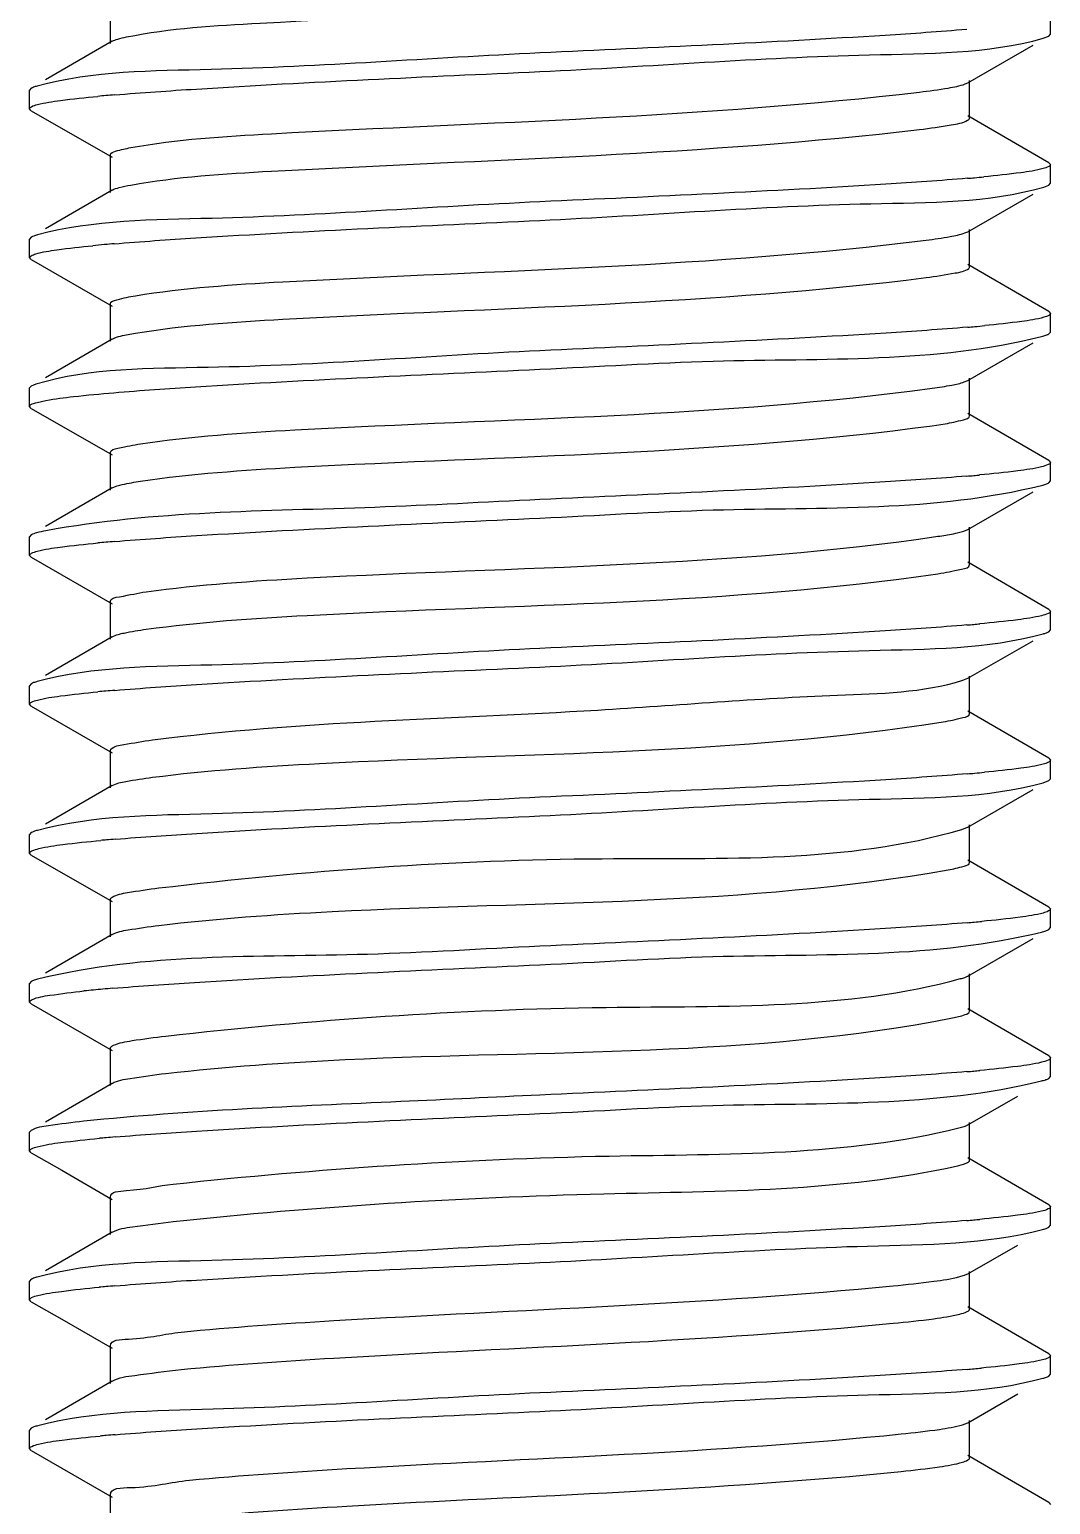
# Model space of a CAD drawing. Extents: x 1247970 to 1725648, y 860327 to 1277876.
# Drawn here: x 1335019.8 to 1335081.4, y 1199765.1 to 1199854 of the extents above; entities that cross this region are included whole.
import ezdxf

# ---------------------------------------------------------------- set-up
doc = ezdxf.new("R2010")
doc.units = 0
doc.header["$LTSCALE"] = 1000
doc.header["$MEASUREMENT"] = 0
doc.layers.get('0').update_dxf_attribs({"color": 254})
doc.layers.add('TK', color=4, linetype='Continuous')

# ---------------------------------------------------------------- blocks, each defined once
blk = doc.blocks.new('A$C63786A89')
at = {"linetype": 'Continuous'}
for p, q in [((2007.688, 7211.658), (2007.688, 7209.402)), ((2064.345, 7209.957), (2064.345, 7211.076)), ((2063.909, 7209.716), (2064.244, 7209.841)), ((2064.245, 7209.841), (2064.345, 7209.957)), ((2007.806, 7209.538), (2003.785, 7207.207)), ((2059.355, 7207.034), (2063.303, 7209.3)), ((2059.474, 7204.915), (2059.474, 7207.171)), ((2002.916, 7206.704), (2002.817, 7206.59)), ((2002.817, 7205.47), (2002.817, 7206.59)), ((2059.204, 7206.965), (2059.355, 7207.034)), ((2002.918, 7205.354), (2002.817, 7205.47)), ((2002.918, 7205.354), (2007.808, 7202.548)), ((2064.247, 7202.218), (2059.357, 7205.051)), ((2007.688, 7202.685), (2007.688, 7200.429)), ((2064.247, 7202.218), (2064.345, 7202.103)), ((2064.345, 7200.984), (2064.345, 7202.103)), ((2063.945, 7200.753), (2064.244, 7200.868)), ((2064.245, 7200.868), (2064.345, 7200.984)), ((2007.806, 7200.565), (2003.785, 7198.235)), ((2059.355, 7198.061), (2063.303, 7200.328)), ((2059.474, 7195.943), (2059.474, 7198.199)), ((2002.916, 7197.731), (2002.817, 7197.617)), ((2002.817, 7196.497), (2002.817, 7197.617)), ((2059.181, 7197.983), (2059.355, 7198.061)), ((2002.918, 7196.382), (2002.817, 7196.497)), ((2002.918, 7196.382), (2007.808, 7193.575)), ((2064.247, 7193.245), (2059.357, 7196.079)), ((2007.688, 7193.712), (2007.688, 7191.456)), ((2064.247, 7193.245), (2064.345, 7193.131)), ((2064.345, 7192.011), (2064.345, 7193.13)), ((2064.245, 7191.895), (2064.345, 7192.01)), ((2007.806, 7191.592), (2003.785, 7189.262)), ((2059.355, 7189.088), (2063.303, 7191.355)), ((2002.916, 7188.758), (2002.817, 7188.644)), ((2002.817, 7187.524), (2002.817, 7188.644)), ((2003.19, 7188.866), (2002.917, 7188.758)), ((2059.152, 7189.001), (2059.354, 7189.088)), ((2059.474, 7186.97), (2059.474, 7189.226)), ((2002.918, 7187.409), (2002.817, 7187.524)), ((2002.918, 7187.409), (2007.808, 7184.602)), ((2064.247, 7184.272), (2059.357, 7187.106)), ((2057.22, 7186.369), (2057.993, 7186.484)), ((2007.688, 7184.739), (2007.688, 7182.483)), ((2064.247, 7184.272), (2064.345, 7184.157)), ((2064.345, 7183.038), (2064.345, 7184.157)), ((2007.806, 7182.619), (2003.785, 7180.289)), ((2059.355, 7180.116), (2063.303, 7182.382)), ((2064.245, 7182.922), (2064.345, 7183.037)), ((2002.916, 7179.786), (2002.817, 7179.671)), ((2002.817, 7178.552), (2002.817, 7179.671)), ((2059.116, 7180.016), (2059.354, 7180.116)), ((2059.474, 7177.997), (2059.474, 7180.253)), ((2002.918, 7178.436), (2002.817, 7178.552)), ((2002.918, 7178.436), (2007.808, 7175.629)), ((2064.247, 7175.299), (2059.357, 7178.133)), ((2007.688, 7175.766), (2007.688, 7173.51)), ((2064.247, 7175.299), (2064.345, 7175.184)), ((2064.345, 7174.065), (2064.345, 7175.185)), ((2007.806, 7173.646), (2003.785, 7171.316)), ((2059.355, 7171.143), (2063.303, 7173.409)), ((2064.245, 7173.949), (2064.345, 7174.065)), ((2002.916, 7170.813), (2002.817, 7170.698)), ((2002.817, 7169.579), (2002.817, 7170.698)), ((2059.071, 7171.028), (2059.354, 7171.143)), ((2059.474, 7169.024), (2059.474, 7171.28)), ((2002.918, 7169.463), (2002.817, 7169.579)), ((2002.918, 7169.463), (2007.808, 7166.656)), ((2064.247, 7166.326), (2059.357, 7169.16)), ((2007.688, 7166.794), (2007.688, 7164.538)), ((2007.689, 7166.794), (2007.728, 7166.873)), ((2064.247, 7166.326), (2064.345, 7166.212)), ((2064.345, 7165.092), (2064.345, 7166.212)), ((2007.806, 7164.674), (2003.785, 7162.343)), ((2059.355, 7162.17), (2063.303, 7164.436)), ((2063.905, 7164.85), (2064.244, 7164.977)), ((2064.245, 7164.977), (2064.345, 7165.093)), ((2002.916, 7161.84), (2002.817, 7161.725)), ((2002.817, 7160.606), (2002.817, 7161.725)), ((2059.011, 7162.037), (2059.353, 7162.17)), ((2059.474, 7160.051), (2059.474, 7162.307)), ((2002.918, 7160.49), (2002.817, 7160.606)), ((2002.918, 7160.49), (2007.808, 7157.683)), ((2064.247, 7157.353), (2059.357, 7160.187)), ((2007.688, 7157.821), (2007.688, 7155.565)), ((2064.247, 7157.353), (2064.345, 7157.24)), ((2064.345, 7156.119), (2064.345, 7157.239)), ((2007.806, 7155.701), (2003.785, 7153.37)), ((2064.245, 7156.004), (2064.345, 7156.119)), ((2059.355, 7153.197), (2063.303, 7155.463)), ((2002.916, 7152.867), (2002.817, 7152.753)), ((2059.474, 7151.078), (2059.474, 7153.334)), ((2002.817, 7151.633), (2002.817, 7152.752)), ((2002.918, 7151.517), (2002.817, 7151.633)), ((2002.918, 7151.517), (2007.808, 7148.711)), ((2064.247, 7148.381), (2059.357, 7151.214)), ((2007.688, 7148.848), (2007.688, 7146.592)), ((2064.247, 7148.381), (2064.345, 7148.265)), ((2064.345, 7147.147), (2064.345, 7148.266)), ((2007.806, 7146.728), (2003.785, 7144.397)), ((2064.245, 7147.031), (2064.345, 7147.146)), ((2059.355, 7144.224), (2062.374, 7145.957)), ((2059.474, 7142.105), (2059.474, 7144.361)), ((2002.916, 7143.894), (2002.817, 7143.78)), ((2002.817, 7142.66), (2002.817, 7143.78)), ((2002.918, 7142.544), (2002.817, 7142.66)), ((2002.918, 7142.544), (2004.759, 7141.488)), ((2064.247, 7139.408), (2059.357, 7142.241)), ((2004.759, 7141.488), (2007.808, 7139.738)), ((2007.688, 7139.875), (2007.688, 7137.619)), ((2064.247, 7139.408), (2064.345, 7139.293)), ((2064.345, 7138.174), (2064.345, 7139.293)), ((2007.806, 7137.755), (2003.785, 7135.425)), ((2064.245, 7138.058), (2064.345, 7138.174)), ((2059.355, 7135.251), (2062.374, 7136.985)), ((2059.474, 7133.133), (2059.474, 7135.389)), ((2002.916, 7134.921), (2002.817, 7134.806)), ((2002.817, 7133.687), (2002.817, 7134.807)), ((2002.918, 7133.572), (2002.817, 7133.687)), ((2002.918, 7133.572), (2004.759, 7132.515)), ((2064.247, 7130.435), (2059.357, 7133.269)), ((2004.759, 7132.515), (2007.808, 7130.765)), ((2007.688, 7130.902), (2007.688, 7128.646)), ((2064.247, 7130.435), (2064.345, 7130.32)), ((2064.345, 7129.201), (2064.345, 7130.32)), ((2064.245, 7129.085), (2064.345, 7129.201)), ((2007.806, 7128.782), (2003.785, 7126.452)), ((2059.355, 7126.278), (2062.374, 7128.012)), ((2059.048, 7126.156), (2059.354, 7126.278)), ((2059.474, 7124.16), (2059.474, 7126.416)), ((2002.916, 7125.948), (2002.817, 7125.834)), ((2002.817, 7124.714), (2002.817, 7125.834)), ((2002.918, 7124.599), (2002.817, 7124.715)), ((2002.918, 7124.599), (2004.759, 7123.542)), ((2004.759, 7123.542), (2007.808, 7121.792)), ((2064.247, 7121.462), (2059.357, 7124.296)), ((2007.688, 7121.929), (2007.688, 7119.673)), ((2064.247, 7121.462), (2064.345, 7121.347))]:
    blk.add_line(p, q, dxfattribs=at)
for centre, radius, start, end in [((2016.596, 7102.125), 104.54, 95.04051, 95.30428), ((2018.373, 7081.98), 124.763, 94.78942, 95.04046), ((2049.057, 7322.519), 121.677, 274.84981, 275.05329), ((2050.762, 7303.29), 102.372, 275.05063, 275.35999), ((2015.973, 7099.993), 97.67, 95.06771, 95.49298), ((2018.214, 7074.845), 122.919, 94.80616, 95.07284), ((2049.095, 7313.108), 121.238, 274.85461, 275.05961), ((2050.875, 7293.069), 101.12, 275.05608, 275.39311), ((2048.915, 7306.213), 123.323, 274.833, 275.02677), ((2050.25, 7291.018), 108.07, 275.02707, 275.21513), ((2016.585, 7075.329), 104.417, 95.041, 95.30729), ((2018.369, 7055.102), 124.722, 94.78983, 95.04102), ((2048.925, 7297.123), 123.205, 274.83433, 275.02858), ((2050.286, 7281.649), 107.672, 275.02873, 275.22483), ((2016.615, 7066.022), 104.752, 95.03965, 95.29853), ((2018.376, 7046.051), 124.801, 94.78917, 95.03949), ((2049.07, 7286.475), 121.524, 274.85124, 275.05663), ((2050.83, 7266.656), 101.627, 275.05344, 275.38091), ((2016.971, 7053.092), 108.725, 95.02279, 95.2003), ((2018.476, 7035.919), 125.964, 94.77812, 95.02095), ((2049.001, 7278.298), 122.323, 274.84328, 275.04138), ((2050.526, 7261.025), 104.983, 275.04032, 275.29054), ((2014.92, 7066.385), 86.366, 95.10771, 95.86069), ((2017.946, 7033.049), 119.839, 94.83744, 95.13007), ((2050.286, 7254.737), 107.679, 275.02869, 275.22461), ((2048.925, 7270.204), 123.206, 274.83433, 275.02854), ((2016.803, 7037.018), 106.846, 95.03094, 95.24539), ((2018.425, 7018.571), 125.364, 94.78379, 95.02979), ((2048.918, 7261.308), 123.283, 274.83349, 275.02721), ((2050.26, 7246.047), 107.962, 275.02747, 275.21757), ((2016.78, 7028.307), 106.583, 95.03192, 95.25232), ((2018.422, 7009.63), 125.333, 94.784, 95.03088), ((2048.98, 7251.619), 122.563, 274.84088, 275.03809), ((2050.467, 7234.77), 105.649, 275.03736, 275.27422), ((2016.879, 7018.226), 107.695, 95.02716, 95.22557), ((2018.452, 7000.305), 125.685, 94.78084, 95.02568)]:
    blk.add_arc(centre, radius, start, end, dxfattribs=at)
for points, knots in [([(2008.665, 7209.795), (2011.309, 7210.331), (2027.171, 7211.253), (2042.97, 7211.7), (2056.018, 7213.142)], [0, 0, 0, 0, 0.170493, 1, 1, 1, 1]), ([(2007.807, 7209.538), (2007.908, 7209.596), (2008.196, 7209.692), (2008.486, 7209.759), (2008.665, 7209.795)], [0, 0, 0, 0, 0.39003, 1, 1, 1, 1]), ([(2059.3, 7210.247), (2057.662, 7210.108), (2049.095, 7209.527), (2040.516, 7209.155), (2033.581, 7208.833)], [0, 0, 0, 0, 0.191459, 1, 1, 1, 1]), ([(2033.581, 7207.713), (2040.198, 7208.02), (2050.234, 7208.837), (2060.527, 7208.78), (2063.909, 7209.716)], [0, 0, 0, 0, 0.653657, 1, 1, 1, 1]), ([(2033.581, 7208.833), (2026.977, 7208.526), (2016.943, 7207.722), (2006.664, 7207.757), (2003.27, 7206.835)], [0, 0, 0, 0, 0.652777, 1, 1, 1, 1]), ([(2007.956, 7206.307), (2009.594, 7206.445), (2018.13, 7207.022), (2026.678, 7207.393), (2033.581, 7207.713)], [0, 0, 0, 0, 0.192162, 1, 1, 1, 1]), ([(2003.27, 7206.835), (2003.2, 7206.816), (2003.079, 7206.779), (2002.963, 7206.731), (2002.917, 7206.704)], [0, 0, 0, 0, 0.579584, 1, 1, 1, 1]), ([(2003.289, 7205.721), (2003.743, 7205.841), (2004.961, 7206.016), (2006.179, 7206.147), (2006.932, 7206.217)], [0, 0, 0, 0, 0.382907, 1, 1, 1, 1]), ([(2008.92, 7203.127), (2011.713, 7203.633), (2027.609, 7204.616), (2043.491, 7204.951), (2056.445, 7206.474)], [0, 0, 0, 0, 0.178749, 1, 1, 1, 1]), ([(2056.445, 7206.474), (2057.027, 7206.542), (2057.95, 7206.67), (2058.878, 7206.84), (2059.204, 7206.965)], [0, 0, 0, 0, 0.626715, 1, 1, 1, 1]), ([(2002.819, 7205.47), (2002.819, 7205.527), (2003.011, 7205.648), (2003.169, 7205.688), (2003.289, 7205.721)], [0, 0, 0, 0, 0.314534, 1, 1, 1, 1]), ([(2056.445, 7204.218), (2057.088, 7204.293), (2058.051, 7204.444), (2059.054, 7204.608), (2059.35, 7204.775)], [0, 0, 0, 0, 0.65528, 1, 1, 1, 1]), ([(2059.35, 7204.775), (2059.384, 7204.794), (2059.439, 7204.828), (2059.474, 7204.89), (2059.474, 7204.915)], [0, 0, 0, 0, 0.603682, 1, 1, 1, 1]), ([(2008.92, 7200.871), (2011.713, 7201.377), (2027.609, 7202.36), (2043.491, 7202.695), (2056.445, 7204.218)], [0, 0, 0, 0, 0.178749, 1, 1, 1, 1]), ([(2007.689, 7202.685), (2007.69, 7202.812), (2008.261, 7202.99), (2008.609, 7203.071), (2008.92, 7203.127)], [0, 0, 0, 0, 0.287131, 1, 1, 1, 1]), ([(2063.909, 7201.862), (2063.467, 7201.74), (2062.268, 7201.566), (2061.07, 7201.435), (2060.325, 7201.365)], [0, 0, 0, 0, 0.380383, 1, 1, 1, 1]), ([(2064.344, 7202.103), (2064.344, 7202.049), (2064.169, 7201.933), (2064.021, 7201.893), (2063.909, 7201.862)], [0, 0, 0, 0, 0.318038, 1, 1, 1, 1]), ([(2007.807, 7200.565), (2007.934, 7200.638), (2008.309, 7200.75), (2008.684, 7200.828), (2008.92, 7200.871)], [0, 0, 0, 0, 0.37913, 1, 1, 1, 1]), ([(2059.344, 7201.277), (2057.707, 7201.138), (2049.125, 7200.555), (2040.531, 7200.183), (2033.581, 7199.86)], [0, 0, 0, 0, 0.191086, 1, 1, 1, 1]), ([(2033.581, 7198.74), (2040.225, 7199.049), (2050.264, 7199.895), (2060.587, 7199.784), (2063.945, 7200.753)], [0, 0, 0, 0, 0.655556, 1, 1, 1, 1]), ([(2033.581, 7199.86), (2026.992, 7199.554), (2016.96, 7198.763), (2006.695, 7198.774), (2003.289, 7197.867)], [0, 0, 0, 0, 0.65176, 1, 1, 1, 1]), ([(2007.915, 7197.331), (2009.553, 7197.469), (2018.103, 7198.048), (2026.664, 7198.419), (2033.581, 7198.74)], [0, 0, 0, 0, 0.191809, 1, 1, 1, 1]), ([(2003.289, 7197.867), (2003.215, 7197.847), (2003.088, 7197.81), (2002.965, 7197.759), (2002.917, 7197.731)], [0, 0, 0, 0, 0.581811, 1, 1, 1, 1]), ([(2009.203, 7194.203), (2012.14, 7194.684), (2028.059, 7195.71), (2044.002, 7195.936), (2056.846, 7197.55)], [0, 0, 0, 0, 0.18696, 1, 1, 1, 1]), ([(2056.846, 7197.55), (2057.331, 7197.611), (2058.114, 7197.724), (2058.896, 7197.879), (2059.181, 7197.983)], [0, 0, 0, 0, 0.617208, 1, 1, 1, 1]), ([(2002.819, 7196.497), (2002.818, 7196.545), (2002.963, 7196.654), (2003.094, 7196.691), (2003.19, 7196.72)], [0, 0, 0, 0, 0.325217, 1, 1, 1, 1]), ([(2003.19, 7196.72), (2003.607, 7196.844), (2004.757, 7197.016), (2005.905, 7197.146), (2006.624, 7197.215)], [0, 0, 0, 0, 0.375846, 1, 1, 1, 1]), ([(2056.846, 7195.294), (2057.436, 7195.368), (2058.272, 7195.527), (2059.205, 7195.664), (2059.422, 7195.851)], [0, 0, 0, 0, 0.674693, 1, 1, 1, 1]), ([(2059.422, 7195.851), (2059.437, 7195.864), (2059.462, 7195.891), (2059.474, 7195.927), (2059.474, 7195.943)], [0, 0, 0, 0, 0.56001, 1, 1, 1, 1]), ([(2009.203, 7191.947), (2012.14, 7192.428), (2028.059, 7193.454), (2044.002, 7193.68), (2056.846, 7195.294)], [0, 0, 0, 0, 0.18696, 1, 1, 1, 1]), ([(2007.689, 7193.712), (2007.69, 7193.864), (2008.41, 7194.041), (2008.822, 7194.141), (2009.203, 7194.203)], [0, 0, 0, 0, 0.281968, 1, 1, 1, 1]), ([(2063.945, 7192.9), (2063.51, 7192.774), (2062.316, 7192.599), (2061.124, 7192.467), (2060.379, 7192.397)], [0, 0, 0, 0, 0.37725, 1, 1, 1, 1]), ([(2064.344, 7193.131), (2064.345, 7193.08), (2064.186, 7192.967), (2064.048, 7192.929), (2063.945, 7192.9)], [0, 0, 0, 0, 0.321321, 1, 1, 1, 1]), ([(2007.807, 7191.592), (2007.961, 7191.681), (2008.434, 7191.807), (2008.904, 7191.898), (2009.203, 7191.947)], [0, 0, 0, 0, 0.369911, 1, 1, 1, 1]), ([(2059.355, 7192.305), (2057.717, 7192.166), (2049.132, 7191.582), (2040.535, 7191.21), (2033.581, 7190.887)], [0, 0, 0, 0, 0.191016, 1, 1, 1, 1]), ([(2033.581, 7189.768), (2037.06, 7189.929), (2047.107, 7190.611), (2057.395, 7190.135), (2063.813, 7191.745)], [0, 0, 0, 0, 0.344844, 1, 1, 1, 1]), ([(2063.813, 7191.745), (2063.9, 7191.767), (2064.046, 7191.808), (2064.189, 7191.864), (2064.243, 7191.895)], [0, 0, 0, 0, 0.587327, 1, 1, 1, 1]), ([(2033.581, 7190.887), (2026.915, 7190.578), (2016.876, 7189.706), (2006.526, 7189.864), (2003.19, 7188.866)], [0, 0, 0, 0, 0.657192, 1, 1, 1, 1]), ([(2007.9, 7188.357), (2009.538, 7188.495), (2018.093, 7189.074), (2026.659, 7189.446), (2033.581, 7189.768)], [0, 0, 0, 0, 0.191759, 1, 1, 1, 1]), ([(2009.514, 7185.279), (2012.591, 7185.738), (2028.518, 7186.797), (2044.505, 7186.907), (2057.22, 7188.625)], [0, 0, 0, 0, 0.195142, 1, 1, 1, 1]), ([(2057.22, 7188.625), (2057.614, 7188.679), (2058.263, 7188.778), (2058.908, 7188.915), (2059.152, 7189.001)], [0, 0, 0, 0, 0.606122, 1, 1, 1, 1]), ([(2002.817, 7187.524), (2002.817, 7187.627), (2003.275, 7187.777), (2003.557, 7187.841), (2003.807, 7187.888)], [0, 0, 0, 0, 0.287523, 1, 1, 1, 1]), ([(2003.807, 7187.888), (2004.359, 7187.989), (2005.723, 7188.161), (2007.091, 7188.289), (2007.9, 7188.357)], [0, 0, 0, 0, 0.408933, 1, 1, 1, 1]), ([(2057.993, 7186.484), (2058.366, 7186.546), (2058.768, 7186.643), (2059.475, 7186.821), (2059.474, 7186.97)], [0, 0, 0, 0, 0.717692, 1, 1, 1, 1]), ([(2009.514, 7183.023), (2012.591, 7183.482), (2028.518, 7184.541), (2044.505, 7184.651), (2057.22, 7186.369)], [0, 0, 0, 0, 0.195142, 1, 1, 1, 1]), ([(2007.688, 7184.739), (2007.687, 7184.917), (2008.578, 7185.09), (2009.056, 7185.21), (2009.514, 7185.279)], [0, 0, 0, 0, 0.277542, 1, 1, 1, 1]), ([(2064.344, 7184.157), (2064.343, 7184.094), (2064.122, 7183.968), (2063.949, 7183.925), (2063.813, 7183.891)], [0, 0, 0, 0, 0.309992, 1, 1, 1, 1]), ([(2059.305, 7183.328), (2057.667, 7183.19), (2049.098, 7182.608), (2040.518, 7182.236), (2033.581, 7181.914)], [0, 0, 0, 0, 0.191425, 1, 1, 1, 1]), ([(2063.813, 7183.891), (2063.341, 7183.773), (2062.092, 7183.597), (2060.842, 7183.466), (2060.074, 7183.396)], [0, 0, 0, 0, 0.386763, 1, 1, 1, 1]), ([(2007.805, 7182.619), (2007.989, 7182.726), (2008.572, 7182.864), (2009.144, 7182.967), (2009.514, 7183.023)], [0, 0, 0, 0, 0.361884, 1, 1, 1, 1]), ([(2033.581, 7180.795), (2037.058, 7180.956), (2047.103, 7181.636), (2057.387, 7181.169), (2063.808, 7182.771)], [0, 0, 0, 0, 0.344686, 1, 1, 1, 1]), ([(2063.808, 7182.771), (2063.896, 7182.793), (2064.044, 7182.834), (2064.188, 7182.891), (2064.243, 7182.922)], [0, 0, 0, 0, 0.58783, 1, 1, 1, 1]), ([(2033.581, 7181.914), (2030.267, 7181.76), (2020.351, 7181.181), (2010.324, 7181.236), (2003.807, 7180.034)], [0, 0, 0, 0, 0.333662, 1, 1, 1, 1]), ([(2007.955, 7179.389), (2009.593, 7179.526), (2018.13, 7180.103), (2026.677, 7180.474), (2033.581, 7180.795)], [0, 0, 0, 0, 0.192157, 1, 1, 1, 1]), ([(2003.807, 7180.034), (2003.619, 7180), (2003.318, 7179.935), (2003.018, 7179.845), (2002.916, 7179.786)], [0, 0, 0, 0, 0.619062, 1, 1, 1, 1]), ([(2009.854, 7176.355), (2013.065, 7176.797), (2028.985, 7177.878), (2044.998, 7177.861), (2057.566, 7179.701)], [0, 0, 0, 0, 0.203319, 1, 1, 1, 1]), ([(2057.566, 7179.701), (2057.876, 7179.747), (2058.396, 7179.832), (2058.913, 7179.948), (2059.116, 7180.016)], [0, 0, 0, 0, 0.593105, 1, 1, 1, 1]), ([(2002.819, 7178.552), (2002.819, 7178.608), (2003.009, 7178.729), (2003.165, 7178.769), (2003.285, 7178.801)], [0, 0, 0, 0, 0.314958, 1, 1, 1, 1]), ([(2003.285, 7178.801), (2003.738, 7178.922), (2004.956, 7179.097), (2006.173, 7179.228), (2006.927, 7179.298)], [0, 0, 0, 0, 0.382543, 1, 1, 1, 1]), ([(2057.566, 7177.445), (2058.045, 7177.515), (2058.543, 7177.642), (2059.474, 7177.811), (2059.474, 7177.997)], [0, 0, 0, 0, 0.722924, 1, 1, 1, 1]), ([(2009.854, 7174.099), (2013.065, 7174.541), (2028.985, 7175.622), (2044.998, 7175.605), (2057.566, 7177.445)], [0, 0, 0, 0, 0.203319, 1, 1, 1, 1]), ([(2007.688, 7175.766), (2007.688, 7175.974), (2008.759, 7176.133), (2009.311, 7176.28), (2009.854, 7176.355)], [0, 0, 0, 0, 0.274743, 1, 1, 1, 1]), ([(2064.344, 7175.184), (2064.343, 7175.121), (2064.119, 7174.995), (2063.945, 7174.951), (2063.808, 7174.917)], [0, 0, 0, 0, 0.309638, 1, 1, 1, 1]), ([(2059.308, 7174.356), (2057.67, 7174.217), (2049.1, 7173.635), (2040.519, 7173.263), (2033.581, 7172.941)], [0, 0, 0, 0, 0.191403, 1, 1, 1, 1]), ([(2063.808, 7174.917), (2063.338, 7174.8), (2062.096, 7174.625), (2060.854, 7174.494), (2060.091, 7174.425)], [0, 0, 0, 0, 0.387387, 1, 1, 1, 1]), ([(2007.806, 7173.646), (2008.022, 7173.771), (2008.723, 7173.92), (2009.406, 7174.037), (2009.854, 7174.099)], [0, 0, 0, 0, 0.355235, 1, 1, 1, 1]), ([(2033.581, 7171.822), (2040.193, 7172.129), (2050.228, 7172.94), (2060.516, 7172.892), (2063.902, 7173.822)], [0, 0, 0, 0, 0.653334, 1, 1, 1, 1]), ([(2063.902, 7173.822), (2063.97, 7173.841), (2064.087, 7173.876), (2064.199, 7173.924), (2064.244, 7173.949)], [0, 0, 0, 0, 0.577567, 1, 1, 1, 1]), ([(2033.581, 7172.941), (2026.989, 7172.635), (2016.956, 7171.841), (2006.688, 7171.857), (2003.285, 7170.947)], [0, 0, 0, 0, 0.651977, 1, 1, 1, 1]), ([(2007.956, 7170.416), (2009.595, 7170.553), (2018.131, 7171.13), (2026.678, 7171.501), (2033.581, 7171.822)], [0, 0, 0, 0, 0.192175, 1, 1, 1, 1]), ([(2003.285, 7170.947), (2003.211, 7170.928), (2003.086, 7170.891), (2002.964, 7170.84), (2002.917, 7170.813)], [0, 0, 0, 0, 0.581318, 1, 1, 1, 1]), ([(2010.221, 7167.43), (2019.115, 7168.568), (2032.982, 7168.748), (2049.158, 7170.158), (2056.648, 7170.266), (2059.071, 7171.028)], [0, 0, 0, 0, 0.549055, 0.844472, 1, 1, 1, 1]), ([(2002.819, 7169.579), (2002.819, 7169.636), (2003.011, 7169.756), (2003.168, 7169.797), (2003.289, 7169.829)], [0, 0, 0, 0, 0.314592, 1, 1, 1, 1]), ([(2003.289, 7169.829), (2003.743, 7169.95), (2004.965, 7170.125), (2006.186, 7170.257), (2006.942, 7170.327)], [0, 0, 0, 0, 0.382748, 1, 1, 1, 1]), ([(2057.885, 7168.521), (2058.284, 7168.585), (2058.713, 7168.689), (2059.473, 7168.866), (2059.474, 7169.024)], [0, 0, 0, 0, 0.71913, 1, 1, 1, 1]), ([(2010.221, 7165.174), (2013.562, 7165.602), (2029.458, 7166.703), (2045.484, 7166.538), (2057.885, 7168.521)], [0, 0, 0, 0, 0.211504, 1, 1, 1, 1]), ([(2007.728, 7166.873), (2007.922, 7167.066), (2008.844, 7167.195), (2009.644, 7167.357), (2010.221, 7167.43)], [0, 0, 0, 0, 0.319821, 1, 1, 1, 1]), ([(2064.344, 7166.212), (2064.344, 7166.157), (2064.166, 7166.04), (2064.016, 7166), (2063.902, 7165.969)], [0, 0, 0, 0, 0.317371, 1, 1, 1, 1]), ([(2059.347, 7165.386), (2057.71, 7165.247), (2049.127, 7164.663), (2040.533, 7164.291), (2033.581, 7163.969)], [0, 0, 0, 0, 0.191037, 1, 1, 1, 1]), ([(2063.902, 7165.969), (2063.464, 7165.849), (2062.279, 7165.676), (2061.094, 7165.546), (2060.36, 7165.477)], [0, 0, 0, 0, 0.381449, 1, 1, 1, 1]), ([(2007.806, 7164.674), (2008.055, 7164.818), (2008.886, 7164.974), (2009.689, 7165.106), (2010.221, 7165.174)], [0, 0, 0, 0, 0.349312, 1, 1, 1, 1]), ([(2033.581, 7162.849), (2040.194, 7163.156), (2050.23, 7163.97), (2060.519, 7163.917), (2063.905, 7164.85)], [0, 0, 0, 0, 0.653362, 1, 1, 1, 1]), ([(2033.581, 7163.969), (2026.992, 7163.663), (2016.96, 7162.872), (2006.695, 7162.882), (2003.289, 7161.976)], [0, 0, 0, 0, 0.651762, 1, 1, 1, 1]), ([(2007.984, 7161.445), (2009.622, 7161.583), (2018.149, 7162.158), (2026.687, 7162.529), (2033.581, 7162.849)], [0, 0, 0, 0, 0.192386, 1, 1, 1, 1]), ([(2003.289, 7161.976), (2003.215, 7161.956), (2003.088, 7161.918), (2002.965, 7161.868), (2002.917, 7161.84)], [0, 0, 0, 0, 0.581777, 1, 1, 1, 1]), ([(2010.615, 7158.506), (2019.478, 7159.565), (2035.523, 7160.73), (2052.056, 7159.993), (2059.011, 7162.037)], [0, 0, 0, 0, 0.551802, 1, 1, 1, 1]), ([(2002.819, 7160.606), (2002.819, 7160.671), (2003.055, 7160.8), (2003.235, 7160.844), (2003.378, 7160.879)], [0, 0, 0, 0, 0.307541, 1, 1, 1, 1]), ([(2003.378, 7160.879), (2003.853, 7160.995), (2005.101, 7161.17), (2006.351, 7161.3), (2007.116, 7161.37)], [0, 0, 0, 0, 0.388839, 1, 1, 1, 1]), ([(2058.175, 7159.597), (2058.503, 7159.655), (2058.866, 7159.74), (2059.473, 7159.918), (2059.474, 7160.051)], [0, 0, 0, 0, 0.714288, 1, 1, 1, 1]), ([(2010.615, 7156.25), (2014.082, 7156.664), (2029.936, 7157.787), (2045.963, 7157.443), (2058.175, 7159.597)], [0, 0, 0, 0, 0.219717, 1, 1, 1, 1]), ([(2007.792, 7157.949), (2008.07, 7158.12), (2009.052, 7158.279), (2009.985, 7158.431), (2010.615, 7158.506)], [0, 0, 0, 0, 0.340216, 1, 1, 1, 1]), ([(2007.689, 7157.821), (2007.689, 7157.844), (2007.716, 7157.899), (2007.763, 7157.931), (2007.792, 7157.949)], [0, 0, 0, 0, 0.406502, 1, 1, 1, 1]), ([(2059.329, 7156.412), (2057.69, 7156.273), (2049.114, 7155.69), (2040.526, 7155.318), (2033.581, 7154.996)], [0, 0, 0, 0, 0.19125, 1, 1, 1, 1]), ([(2063.905, 7156.997), (2063.45, 7156.871), (2062.212, 7156.694), (2060.976, 7156.561), (2060.206, 7156.49)], [0, 0, 0, 0, 0.379579, 1, 1, 1, 1]), ([(2064.344, 7157.24), (2064.345, 7157.185), (2064.167, 7157.067), (2064.018, 7157.028), (2063.905, 7156.997)], [0, 0, 0, 0, 0.316853, 1, 1, 1, 1]), ([(2007.806, 7155.701), (2008.09, 7155.866), (2009.061, 7156.028), (2009.992, 7156.176), (2010.615, 7156.25)], [0, 0, 0, 0, 0.344105, 1, 1, 1, 1]), ([(2033.581, 7153.876), (2037.056, 7154.037), (2047.099, 7154.716), (2057.379, 7154.257), (2063.802, 7155.851)], [0, 0, 0, 0, 0.34451, 1, 1, 1, 1]), ([(2063.802, 7155.851), (2063.891, 7155.873), (2064.041, 7155.914), (2064.188, 7155.972), (2064.244, 7156.004)], [0, 0, 0, 0, 0.588394, 1, 1, 1, 1]), ([(2033.581, 7154.996), (2030.114, 7154.835), (2020.075, 7154.162), (2009.807, 7154.597), (2003.378, 7153.025)], [0, 0, 0, 0, 0.344009, 1, 1, 1, 1]), ([(2007.84, 7152.46), (2009.478, 7152.599), (2018.053, 7153.182), (2026.639, 7153.554), (2033.581, 7153.876)], [0, 0, 0, 0, 0.191238, 1, 1, 1, 1]), ([(2003.378, 7153.025), (2003.284, 7153.003), (2003.128, 7152.96), (2002.975, 7152.9), (2002.917, 7152.867)], [0, 0, 0, 0, 0.590818, 1, 1, 1, 1]), ([(2011.036, 7149.582), (2019.843, 7150.569), (2035.737, 7151.699), (2052.036, 7151.169), (2058.931, 7153.041)], [0, 0, 0, 0, 0.553653, 1, 1, 1, 1]), ([(2058.931, 7153.041), (2059.015, 7153.064), (2059.159, 7153.108), (2059.298, 7153.165), (2059.353, 7153.197)], [0, 0, 0, 0, 0.578544, 1, 1, 1, 1]), ([(2002.97, 7151.775), (2003.303, 7151.931), (2004.372, 7152.086), (2005.413, 7152.228), (2006.101, 7152.299)], [0, 0, 0, 0, 0.346951, 1, 1, 1, 1]), ([(2002.82, 7151.633), (2002.819, 7151.66), (2002.866, 7151.726), (2002.93, 7151.757), (2002.97, 7151.775)], [0, 0, 0, 0, 0.37466, 1, 1, 1, 1]), ([(2058.437, 7150.673), (2058.699, 7150.724), (2059.003, 7150.794), (2059.473, 7150.968), (2059.473, 7151.078)], [0, 0, 0, 0, 0.707977, 1, 1, 1, 1]), ([(2011.036, 7147.326), (2014.624, 7147.728), (2030.416, 7148.876), (2046.438, 7148.311), (2058.437, 7150.673)], [0, 0, 0, 0, 0.227976, 1, 1, 1, 1]), ([(2007.886, 7149.024), (2008.233, 7149.181), (2009.303, 7149.358), (2010.353, 7149.506), (2011.036, 7149.582)], [0, 0, 0, 0, 0.356818, 1, 1, 1, 1]), ([(2007.691, 7148.848), (2007.691, 7148.881), (2007.753, 7148.964), (2007.834, 7149.001), (2007.886, 7149.024)], [0, 0, 0, 0, 0.369947, 1, 1, 1, 1]), ([(2063.802, 7147.997), (2063.332, 7147.881), (2062.092, 7147.706), (2060.852, 7147.576), (2060.091, 7147.506)], [0, 0, 0, 0, 0.387882, 1, 1, 1, 1]), ([(2064.344, 7148.265), (2064.343, 7148.202), (2064.116, 7148.075), (2063.94, 7148.031), (2063.802, 7147.997)], [0, 0, 0, 0, 0.309152, 1, 1, 1, 1]), ([(2007.806, 7146.728), (2008.127, 7146.916), (2009.249, 7147.079), (2010.315, 7147.245), (2011.036, 7147.326)], [0, 0, 0, 0, 0.339257, 1, 1, 1, 1]), ([(2059.308, 7147.437), (2057.67, 7147.299), (2049.1, 7146.717), (2040.519, 7146.345), (2033.581, 7146.023)], [0, 0, 0, 0, 0.191405, 1, 1, 1, 1]), ([(2033.581, 7144.903), (2037.053, 7145.064), (2047.094, 7145.74), (2057.368, 7145.292), (2063.794, 7146.876)], [0, 0, 0, 0, 0.344277, 1, 1, 1, 1]), ([(2063.794, 7146.876), (2063.885, 7146.898), (2064.038, 7146.94), (2064.187, 7146.998), (2064.244, 7147.031)], [0, 0, 0, 0, 0.589136, 1, 1, 1, 1]), ([(2033.581, 7146.023), (2030.787, 7145.893), (2021.625, 7145.443), (2012.446, 7145.1), (2006.101, 7144.445)], [0, 0, 0, 0, 0.304847, 1, 1, 1, 1]), ([(2007.97, 7143.499), (2009.608, 7143.636), (2018.14, 7144.212), (2026.683, 7144.583), (2033.581, 7144.903)], [0, 0, 0, 0, 0.192288, 1, 1, 1, 1]), ([(2006.101, 7144.445), (2005.385, 7144.372), (2004.336, 7144.214), (2003.227, 7144.076), (2002.917, 7143.894)], [0, 0, 0, 0, 0.666945, 1, 1, 1, 1]), ([(2011.483, 7140.658), (2020.207, 7141.581), (2035.933, 7142.658), (2051.979, 7142.348), (2058.821, 7144.04)], [0, 0, 0, 0, 0.554516, 1, 1, 1, 1]), ([(2058.821, 7144.04), (2058.928, 7144.067), (2059.11, 7144.117), (2059.286, 7144.185), (2059.353, 7144.224)], [0, 0, 0, 0, 0.588712, 1, 1, 1, 1]), ([(2003.284, 7142.909), (2003.749, 7143.034), (2005.004, 7143.212), (2006.258, 7143.345), (2007.035, 7143.417)], [0, 0, 0, 0, 0.381391, 1, 1, 1, 1]), ([(2002.819, 7142.66), (2002.818, 7142.716), (2003.009, 7142.837), (2003.165, 7142.877), (2003.284, 7142.909)], [0, 0, 0, 0, 0.314457, 1, 1, 1, 1]), ([(2011.483, 7138.402), (2020.101, 7139.314), (2035.798, 7140.309), (2051.738, 7140.203), (2058.67, 7141.748)], [0, 0, 0, 0, 0.549596, 1, 1, 1, 1]), ([(2058.67, 7141.748), (2058.874, 7141.794), (2059.122, 7141.852), (2059.473, 7142.016), (2059.473, 7142.105)], [0, 0, 0, 0, 0.69958, 1, 1, 1, 1]), ([(2007.69, 7139.875), (2007.688, 7140.223), (2009.637, 7140.273), (2010.537, 7140.558), (2011.483, 7140.658)], [0, 0, 0, 0, 0.267559, 1, 1, 1, 1]), ([(2063.794, 7139.022), (2063.323, 7138.906), (2062.082, 7138.731), (2060.839, 7138.602), (2060.078, 7138.532)], [0, 0, 0, 0, 0.388405, 1, 1, 1, 1]), ([(2064.344, 7139.293), (2064.344, 7139.228), (2064.112, 7139.101), (2063.934, 7139.057), (2063.794, 7139.022)], [0, 0, 0, 0, 0.308414, 1, 1, 1, 1]), ([(2007.806, 7137.755), (2008.167, 7137.966), (2009.447, 7138.131), (2010.659, 7138.315), (2011.483, 7138.402)], [0, 0, 0, 0, 0.335428, 1, 1, 1, 1]), ([(2059.306, 7138.464), (2057.668, 7138.326), (2049.099, 7137.744), (2040.518, 7137.372), (2033.581, 7137.05)], [0, 0, 0, 0, 0.191423, 1, 1, 1, 1]), ([(2033.581, 7135.93), (2040.16, 7136.236), (2050.19, 7137.017), (2060.443, 7137.024), (2063.859, 7137.919)], [0, 0, 0, 0, 0.651003, 1, 1, 1, 1]), ([(2063.859, 7137.919), (2063.936, 7137.939), (2064.067, 7137.978), (2064.194, 7138.03), (2064.244, 7138.058)], [0, 0, 0, 0, 0.582609, 1, 1, 1, 1]), ([(2033.581, 7137.05), (2026.989, 7136.744), (2016.956, 7135.949), (2006.688, 7135.967), (2003.284, 7135.056)], [0, 0, 0, 0, 0.651961, 1, 1, 1, 1]), ([(2007.969, 7134.526), (2009.607, 7134.663), (2018.139, 7135.239), (2026.682, 7135.61), (2033.581, 7135.93)], [0, 0, 0, 0, 0.192273, 1, 1, 1, 1]), ([(2003.284, 7135.056), (2003.211, 7135.036), (2003.086, 7134.999), (2002.965, 7134.949), (2002.917, 7134.921)], [0, 0, 0, 0, 0.581288, 1, 1, 1, 1]), ([(2054.857, 7134.523), (2055.678, 7134.602), (2057.021, 7134.75), (2058.362, 7134.949), (2058.873, 7135.08)], [0, 0, 0, 0, 0.609731, 1, 1, 1, 1]), ([(2058.873, 7135.08), (2058.97, 7135.105), (2059.133, 7135.152), (2059.292, 7135.216), (2059.354, 7135.251)], [0, 0, 0, 0, 0.584592, 1, 1, 1, 1]), ([(2003.32, 7133.946), (2003.784, 7134.065), (2005.022, 7134.241), (2006.259, 7134.373), (2007.023, 7134.443)], [0, 0, 0, 0, 0.384784, 1, 1, 1, 1]), ([(2011.956, 7131.734), (2015.018, 7132.041), (2029.319, 7133.006), (2043.656, 7133.438), (2054.857, 7134.523)], [0, 0, 0, 0, 0.214739, 1, 1, 1, 1]), ([(2002.819, 7133.687), (2002.819, 7133.747), (2003.026, 7133.871), (2003.191, 7133.913), (2003.32, 7133.946)], [0, 0, 0, 0, 0.311844, 1, 1, 1, 1]), ([(2054.857, 7132.267), (2055.678, 7132.346), (2057.021, 7132.494), (2058.362, 7132.693), (2058.873, 7132.824)], [0, 0, 0, 0, 0.609731, 1, 1, 1, 1]), ([(2058.873, 7132.824), (2059.027, 7132.864), (2059.224, 7132.913), (2059.473, 7133.061), (2059.473, 7133.133)], [0, 0, 0, 0, 0.688202, 1, 1, 1, 1]), ([(2007.69, 7130.902), (2007.69, 7131.291), (2009.891, 7131.299), (2010.893, 7131.627), (2011.956, 7131.734)], [0, 0, 0, 0, 0.266772, 1, 1, 1, 1]), ([(2011.956, 7129.478), (2015.018, 7129.785), (2029.319, 7130.75), (2043.656, 7131.182), (2054.857, 7132.267)], [0, 0, 0, 0, 0.214739, 1, 1, 1, 1]), ([(2063.859, 7130.066), (2063.399, 7129.945), (2062.169, 7129.77), (2060.939, 7129.639), (2060.179, 7129.568)], [0, 0, 0, 0, 0.383769, 1, 1, 1, 1]), ([(2064.344, 7130.32), (2064.344, 7130.262), (2064.144, 7130.139), (2063.983, 7130.098), (2063.859, 7130.066)], [0, 0, 0, 0, 0.313171, 1, 1, 1, 1]), ([(2007.807, 7128.782), (2008.209, 7129.017), (2009.657, 7129.181), (2011.022, 7129.384), (2011.956, 7129.478)], [0, 0, 0, 0, 0.331865, 1, 1, 1, 1]), ([(2059.323, 7129.493), (2057.685, 7129.354), (2049.11, 7128.772), (2040.524, 7128.399), (2033.581, 7128.077)], [0, 0, 0, 0, 0.191288, 1, 1, 1, 1]), ([(2033.581, 7126.958), (2040.177, 7127.264), (2050.209, 7128.06), (2060.48, 7128.04), (2063.881, 7128.952)], [0, 0, 0, 0, 0.652152, 1, 1, 1, 1]), ([(2063.881, 7128.952), (2063.954, 7128.972), (2064.077, 7129.009), (2064.197, 7129.058), (2064.244, 7129.085)], [0, 0, 0, 0, 0.580068, 1, 1, 1, 1]), ([(2033.581, 7128.077), (2027.014, 7127.772), (2016.986, 7127.001), (2006.744, 7126.976), (2003.32, 7126.092)], [0, 0, 0, 0, 0.650244, 1, 1, 1, 1]), ([(2007.977, 7125.553), (2009.615, 7125.691), (2018.144, 7126.266), (2026.685, 7126.637), (2033.581, 7126.958)], [0, 0, 0, 0, 0.19233, 1, 1, 1, 1]), ([(2055.348, 7125.598), (2056.118, 7125.677), (2057.355, 7125.824), (2058.595, 7126.018), (2059.048, 7126.156)], [0, 0, 0, 0, 0.620354, 1, 1, 1, 1]), ([(2003.32, 7126.092), (2003.239, 7126.071), (2003.102, 7126.032), (2002.968, 7125.978), (2002.917, 7125.948)], [0, 0, 0, 0, 0.585104, 1, 1, 1, 1]), ([(2003.362, 7124.983), (2003.831, 7125.1), (2005.07, 7125.275), (2006.31, 7125.405), (2007.07, 7125.474)], [0, 0, 0, 0, 0.387954, 1, 1, 1, 1]), ([(2012.453, 7122.81), (2015.611, 7123.111), (2029.909, 7124.067), (2044.248, 7124.468), (2055.348, 7125.598)], [0, 0, 0, 0, 0.221356, 1, 1, 1, 1]), ([(2002.819, 7124.715), (2002.819, 7124.779), (2003.047, 7124.906), (2003.223, 7124.949), (2003.362, 7124.983)], [0, 0, 0, 0, 0.309165, 1, 1, 1, 1]), ([(2055.348, 7123.342), (2056.118, 7123.421), (2057.355, 7123.568), (2058.595, 7123.762), (2059.048, 7123.9)], [0, 0, 0, 0, 0.620354, 1, 1, 1, 1]), ([(2059.048, 7123.9), (2059.158, 7123.934), (2059.309, 7123.977), (2059.473, 7124.104), (2059.473, 7124.16)], [0, 0, 0, 0, 0.672544, 1, 1, 1, 1]), ([(2007.69, 7121.929), (2007.691, 7122.361), (2010.158, 7122.321), (2011.268, 7122.696), (2012.453, 7122.81)], [0, 0, 0, 0, 0.266265, 1, 1, 1, 1]), ([(2012.453, 7120.554), (2015.611, 7120.855), (2029.909, 7121.81), (2044.248, 7122.212), (2055.348, 7123.342)], [0, 0, 0, 0, 0.221356, 1, 1, 1, 1])]:
    blk.add_open_spline(points, degree=3, knots=knots, dxfattribs=at)

msp = doc.modelspace()

# ---------------------------------------------------------------- block references
at = {"layer": 'TK'}
msp.add_blockref('A$C63786A89', (1333017.03, 1192643.735, -355), dxfattribs=at)

doc.saveas('drawing.dxf')
